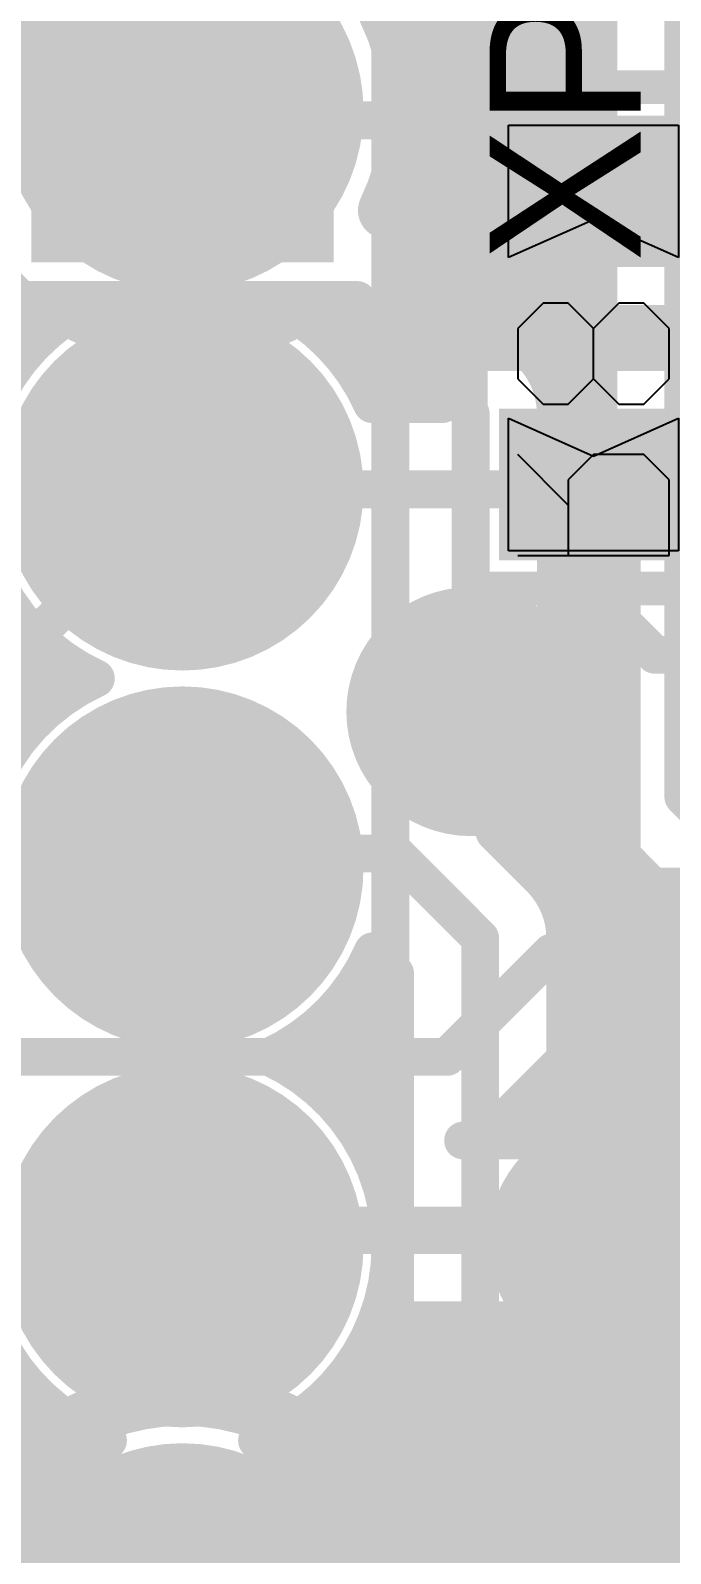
# Model space of a CAD drawing. Header units: millimetres. Extents: x 0.11 to 5.67, y 0.55 to 4.24.
# Drawn here: x 2.613 to 2.7464, y 2.4734 to 2.7903 of the extents above; entities that cross this region are included whole.
import ezdxf

# ---------------------------------------------------------------- set-up
doc = ezdxf.new("R2010")
doc.units = ezdxf.units.MM
doc.header["$MEASUREMENT"] = 0
for name, color, linetype in [('BottomLayer', 5, 'Continuous'), ('BottomOverlay', 54, 'Continuous'), ('BottomPaste', 16, 'Continuous'), ('BottomSolder', 6, 'Continuous'), ('InternalPlane1', 76, 'Continuous'), ('InternalPlane2', 16, 'Continuous'), ('Mechanical3', 76, 'Continuous'), ('MultiLayer', 9, 'Continuous'), ('PadHoleLayer', 156, 'Continuous'), ('TopLayer', 1, 'Continuous'), ('TopOverlay', 2, 'Continuous'), ('TopSolder', 216, 'Continuous'), ('ViaHoleLayer', 16, 'Continuous')]:
    doc.layers.add(name, color=color, linetype=linetype)

# ---------------------------------------------------------------- blocks, each defined once
blk = doc.blocks.new('PLS2_08_47')
at = {"layer": 'BottomLayer', "const_width": 0.02953}
for points in [[(0.06398, 0, 1), (0.0935, 0, 1)], [(0.14272, 0, 1), (0.17224, 0, 1)], [(0.22146, 0, 1), (0.25098, 0, 1)], [(0.3002, 0, 1), (0.32972, 0, 1)]]:
    blk.add_lwpolyline(points, format="xyb", close=True, dxfattribs=at)
at = {"layer": 'BottomLayer'}
blk.add_solid([(-0.02953, -0.02953), (0.02953, -0.02953), (-0.02953, 0.02953), (0.02953, 0.02953)], dxfattribs=at)
at = {"layer": 'BottomSolder', "const_width": 0.0315}
for points in [[(0.06299, 0, 1), (0.09449, 0, 1)], [(0.14173, 0, 1), (0.17323, 0, 1)], [(0.22047, 0, 1), (0.25197, 0, 1)], [(0.29921, 0, 1), (0.33071, 0, 1)]]:
    blk.add_lwpolyline(points, format="xyb", close=True, dxfattribs=at)
at = {"layer": 'BottomSolder'}
blk.add_solid([(-0.0315, -0.0315), (0.0315, -0.0315), (-0.0315, 0.0315), (0.0315, 0.0315)], dxfattribs=at)
at = {"layer": 'InternalPlane1', "const_width": 0.01181}
for points in [[(0.29425, 0.04246, -0.230868), (0.33567, 0.04246)], [(0.2725, -0.02071, -0.230868), (0.2725, 0.02071)]]:
    blk.add_lwpolyline(points, format="xyb", dxfattribs=at)
at = {"layer": 'InternalPlane1'}
for points, const_width in [([(0.2913, 0.04246, 1), (0.2972, 0.04246, 1)], 0.00591), ([(-0.01886, 0, 1), (0.01886, 0, 1)], 0.03772), ([(0.05988, 0, 1), (0.0976, 0, 1)], 0.03772), ([(0.13862, 0, 1), (0.17634, 0, 1)], 0.03772), ([(0.21736, 0, 1), (0.25508, 0, 1)], 0.03772), ([(0.26955, 0.02071, 1), (0.27545, 0.02071, 1)], 0.00591), ([(0.26955, -0.02071, 1), (0.27545, -0.02071, 1)], 0.00591)]:
    blk.add_lwpolyline(points, format="xyb", close=True, dxfattribs=dict(at, const_width=const_width))
at = {"layer": 'InternalPlane2', "const_width": 0.01181}
for points in [[(-0.02071, 0.04246, -0.230868), (0.02071, 0.04246)], [(0.04246, 0.02071, -0.230868), (0.04246, -0.02071)]]:
    blk.add_lwpolyline(points, format="xyb", dxfattribs=at)
at = {"layer": 'InternalPlane2'}
for points, const_width in [([(-0.02366, 0.04246, 1), (-0.01776, 0.04246, 1)], 0.00591), ([(0.01776, 0.04246, 1), (0.02366, 0.04246, 1)], 0.00591), ([(0.05988, 0, 1), (0.0976, 0, 1)], 0.03772), ([(0.13862, 0, 1), (0.17634, 0, 1)], 0.03772), ([(0.21736, 0, 1), (0.25508, 0, 1)], 0.03772), ([(0.2961, 0, 1), (0.33382, 0, 1)], 0.03772), ([(0.03951, 0.02071, 1), (0.04542, 0.02071, 1)], 0.00591), ([(0.03951, -0.02071, 1), (0.04542, -0.02071, 1)], 0.00591)]:
    blk.add_lwpolyline(points, format="xyb", close=True, dxfattribs=dict(at, const_width=const_width))
at = {"layer": 'MultiLayer', "const_width": 0.02953}
for points in [[(0.06398, 0, 1), (0.0935, 0, 1)], [(0.14272, 0, 1), (0.17224, 0, 1)], [(0.22146, 0, 1), (0.25098, 0, 1)], [(0.3002, 0, 1), (0.32972, 0, 1)]]:
    blk.add_lwpolyline(points, format="xyb", close=True, dxfattribs=at)
at = {"layer": 'MultiLayer'}
blk.add_solid([(-0.02953, -0.02953), (0.02953, -0.02953), (-0.02953, 0.02953), (0.02953, 0.02953)], dxfattribs=at)
at = {"layer": 'PadHoleLayer', "const_width": 0.01772}
for points in [[(-0.00886, 0, 1), (0.00886, 0, 1)], [(0.06988, 0, 1), (0.0876, 0, 1)], [(0.14862, 0, 1), (0.16634, 0, 1)], [(0.22736, 0, 1), (0.24508, 0, 1)], [(0.3061, 0, 1), (0.32382, 0, 1)]]:
    blk.add_lwpolyline(points, format="xyb", close=True, dxfattribs=at)
at = {"layer": 'TopLayer', "const_width": 0.02953}
for points in [[(0.06398, 0, 1), (0.0935, 0, 1)], [(0.14272, 0, 1), (0.17224, 0, 1)], [(0.22146, 0, 1), (0.25098, 0, 1)], [(0.3002, 0, 1), (0.32972, 0, 1)]]:
    blk.add_lwpolyline(points, format="xyb", close=True, dxfattribs=at)
at = {"layer": 'TopLayer'}
blk.add_solid([(-0.02953, -0.02953), (0.02953, -0.02953), (-0.02953, 0.02953), (0.02953, 0.02953)], dxfattribs=at)
at = {"layer": 'TopOverlay', "const_width": 0.00787}
blk.add_lwpolyline([(0.59449, 0.04331), (-0.04331, 0.04331)], dxfattribs=at)
at = {"layer": 'TopSolder', "const_width": 0.0315}
for points in [[(0.06299, 0, 1), (0.09449, 0, 1)], [(0.14173, 0, 1), (0.17323, 0, 1)], [(0.22047, 0, 1), (0.25197, 0, 1)], [(0.29921, 0, 1), (0.33071, 0, 1)]]:
    blk.add_lwpolyline(points, format="xyb", close=True, dxfattribs=at)
at = {"layer": 'TopSolder'}
blk.add_solid([(-0.0315, -0.0315), (0.0315, -0.0315), (-0.0315, 0.0315), (0.0315, 0.0315)], dxfattribs=at)
blk = doc.blocks.new('RC0603_B_168')
at = {"layer": 'BottomLayer'}
for points in [[(-0.04429, -0.01772), (-0.01673, -0.01772), (-0.04429, 0.01772), (-0.01673, 0.01772)], [(0.04427, 0.01772), (0.01671, 0.01772), (0.04427, -0.01772), (0.01671, -0.01772)]]:
    blk.add_solid(points, dxfattribs=at)
at = {"layer": 'BottomOverlay', "const_width": 0.00701}
for points in [[(-0.05217, 0.02559), (0.05217, 0.02559)], [(-0.05217, 0.02559), (-0.05217, -0.02559)], [(0.05217, 0.02559), (0.05217, -0.02559)], [(-0.05217, -0.02559), (0.05217, -0.02559)]]:
    blk.add_lwpolyline(points, dxfattribs=at)
at = {"layer": 'BottomOverlay', "const_width": 0.0035}
for points in [[(-0.05392, 0.02559, 1), (-0.05041, 0.02559, 1)], [(-0.05392, 0.02559, 1), (-0.05041, 0.02559, 1)], [(0.05041, 0.02559, 1), (0.05392, 0.02559, 1)], [(0.05041, 0.02559, 1), (0.05392, 0.02559, 1)], [(-0.05392, -0.02559, 1), (-0.05041, -0.02559, 1)], [(-0.05392, -0.02559, 1), (-0.05041, -0.02559, 1)], [(0.05041, -0.02559, 1), (0.05392, -0.02559, 1)], [(0.05041, -0.02559, 1), (0.05392, -0.02559, 1)]]:
    blk.add_lwpolyline(points, format="xyb", close=True, dxfattribs=at)
at = {"layer": 'BottomPaste'}
for p, q in [((-0.04429, -0.01772), (-0.04429, 0.01772)), ((-0.04429, 0.01772), (-0.01673, 0.01772)), ((-0.01673, 0.01772), (-0.02461, 0)), ((0.02458, 0), (0.01671, 0.01772)), ((0.01671, 0.01772), (0.04427, 0.01772)), ((0.04427, 0.01772), (0.04427, -0.01772)), ((-0.02461, 0), (-0.01673, -0.01772)), ((0.01671, -0.01772), (0.02458, 0)), ((-0.01673, -0.01772), (-0.04429, -0.01772)), ((0.04427, -0.01772), (0.01671, -0.01772))]:
    blk.add_line(p, q, dxfattribs=at)
at = {"layer": 'BottomSolder'}
for points in [[(-0.04626, -0.01969), (-0.01476, -0.01969), (-0.04626, 0.01969), (-0.01476, 0.01969)], [(0.04624, 0.01969), (0.01474, 0.01969), (0.04624, -0.01969), (0.01474, -0.01969)]]:
    blk.add_solid(points, dxfattribs=at)
at = {"layer": 'Mechanical3'}
for p, q in [((-0.04528, 0.01575), (-0.04528, -0.01574)), ((-0.03478, 0.00525), (-0.02429, 0.01575)), ((-0.00854, 0.01575), (-0.01379, 0.0105)), ((0.00195, 0.01575), (-0.00854, 0.01575)), ((0.0072, 0.0105), (0.00195, 0.01575)), ((-0.01379, 0.0105), (-0.01379, 0.00525)), ((0.0072, 0.00525), (0.0072, 0.0105)), ((-0.02953, 0.00525), (-0.04528, 0.00525)), ((-0.02429, 0.00001), (-0.02953, 0.00525)), ((-0.01379, 0.00525), (-0.00854, 0.00001)), ((0.00195, 0.00001), (0.0072, 0.00525)), ((-0.02429, -0.01049), (-0.02429, 0.00001)), ((-0.00854, 0.00001), (-0.01379, -0.00524)), ((-0.00854, 0.00001), (0.00195, 0.00001)), ((0.0072, -0.00524), (0.00195, 0.00001)), ((-0.01379, -0.00524), (-0.01379, -0.01049)), ((0.0072, -0.01049), (0.0072, -0.00524)), ((-0.02953, -0.01574), (-0.02429, -0.01049)), ((-0.01379, -0.01049), (-0.00854, -0.01574)), ((0.00195, -0.01574), (0.0072, -0.01049)), ((-0.04528, -0.01574), (-0.02953, -0.01574)), ((-0.00854, -0.01574), (0.00195, -0.01574))]:
    blk.add_line(p, q, dxfattribs=at)
blk = doc.blocks.new('CC8X11_5_L_229')
at = {"layer": 'TopOverlay', "const_width": 0.00787}
for points in [[(0.22441, 0.5315), (0.22441, 0.07874)], [(0.22441, 0.07874), (-0.09055, 0.07874)]]:
    blk.add_lwpolyline(points, dxfattribs=at)
at = {"layer": 'TopOverlay', "const_width": 0.00394}
blk.add_lwpolyline([(0.22244, 0.07874, 1), (0.22638, 0.07874, 1)], format="xyb", close=True, dxfattribs=at)
blk.add_lwpolyline([(0.22244, 0.07874, 1), (0.22638, 0.07874, 1)], format="xyb", close=True, dxfattribs=at)

msp = doc.modelspace()

# ---------------------------------------------------------------- linework, layer by layer
at = {"layer": 'BottomLayer'}
for points, const_width in [([(2.64468, 2.77362), (2.64665, 2.77165)], 0.00787), ([(2.64665, 2.77165), (2.68701, 2.77165)], 0.00787), ([(2.68701, 2.77165), (2.6998, 2.75886)], 0.00787), ([(2.6998, 2.75886), (2.72832, 2.75886)], 0.00787), ([(2.72832, 2.75886), (2.73031, 2.75687)], 0.00787), ([(2.68799, 2.73031), (2.68799, 2.74565)], 0.00787), ([(2.69882, 2.72931), (2.69882, 2.74117)], 0.00787), ([(2.68799, 2.73917), (2.69882, 2.73917)], 0.00787), ([(2.68799, 2.73129), (2.69882, 2.73129)], 0.00787), ([(2.60138, 2.73031), (2.61979, 2.73031)], 0.00787), ([(2.66958, 2.73031), (2.68799, 2.73031)], 0.00787), ([(2.69882, 2.72931), (2.76181, 2.72931)], 0.00787), ([(2.53316, 2.72342), (2.61211, 2.72342)], 0.00787), ([(2.67726, 2.72342), (2.69882, 2.72342)], 0.00787), ([(2.69882, 2.72343), (2.76181, 2.72343)], 0.00787), ([(2.69882, 2.7126), (2.69882, 2.72343)], 0.00787), ([(2.68275, 2.71554), (2.69882, 2.71554)], 0.00787), ([(2.6842, 2.7126), (2.69882, 2.7126)], 0.00787), ([(2.64468, 2.69488), (2.72933, 2.69488)], 0.00787), ([(2.72933, 2.69488), (2.73031, 2.69587)], 0.00787), ([(2.72933, 2.67421), (2.72933, 2.69488)], 0.00787), ([(2.72933, 2.67421), (2.74311, 2.66043)], 0.00787), ([(2.52343, 2.6683), (2.6105, 2.6683)], 0.00787), ([(2.52926, 2.66043), (2.61845, 2.66043)], 0.00787), ([(2.74311, 2.66043), (2.80512, 2.66043)], 0.00787), ([(2.53289, 2.65255), (2.62124, 2.65255)], 0.00787), ([(2.70472, 2.63091), (2.70472, 2.64862)], 0.00787), ([(2.53488, 2.64468), (2.61211, 2.64468)], 0.00787), ([(2.70472, 2.63091), (2.72343, 2.6122)], 0.00787), ([(2.72343, 2.6122), (3.25571, 2.6122)], 0.00787), ([(2.6998, 2.57677), (2.72146, 2.59843)], 0.00787), ([(2.72146, 2.59843), (3.25, 2.59843)], 0.00787), ([(2.71233, 2.56424), (2.7288, 2.58071)], 0.00787), ([(2.7288, 2.58071), (3.11099, 2.58071)], 0.00787), ([(2.53986, 2.57677), (2.6998, 2.57677)], 0.00787), ([(2.7219, 2.57381), (2.84925, 2.57381)], 0.00787), ([(2.71402, 2.56594), (2.83693, 2.56594)], 0.00787), ([(2.70313, 2.55937), (2.71961, 2.55937)], 0.00787), ([(2.64468, 2.5374), (2.64795, 2.54067)], 0.00984), ([(2.64795, 2.54067), (2.73197, 2.54067)], 0.00984), ([(2.73197, 2.54067), (2.73425, 2.53839)], 0.00984), ([(2.68515, 2.52197), (2.71462, 2.52197)], 0.00787), ([(2.68374, 2.51869), (2.71791, 2.51869)], 0.00787), ([(2.54347, 2.51082), (2.6105, 2.51082)], 0.00787), ([(2.67887, 2.51082), (2.80807, 2.51082)], 0.00787), ([(2.55579, 2.50295), (2.61845, 2.50295)], 0.00787), ([(2.67092, 2.50295), (2.80807, 2.50295)], 0.00787), ([(2.56043, 2.49507), (2.62511, 2.49507)], 0.00787), ([(2.66426, 2.49507), (2.80807, 2.49507)], 0.00787), ([(2.56199, 2.4872), (2.61478, 2.4872)], 0.00787), ([(2.67459, 2.4872), (2.80807, 2.4872)], 0.00787), ([(2.68049, 2.47932), (2.80807, 2.47932)], 0.00787), ([(2.684, 2.47145), (2.80807, 2.47145)], 0.00787)]:
    msp.add_lwpolyline(points, dxfattribs=dict(at, const_width=const_width))
for points, const_width in [([(2.64272, 2.77362, 1), (2.64665, 2.77362, 1)], 0.00394), ([(2.64468, 2.77165, 1), (2.64862, 2.77165, 1)], 0.00394), ([(2.64468, 2.77165, 1), (2.64862, 2.77165, 1)], 0.00394), ([(2.68504, 2.77165, 1), (2.68898, 2.77165, 1)], 0.00394), ([(2.68504, 2.77165, 1), (2.68898, 2.77165, 1)], 0.00394), ([(2.69783, 2.75886, 1), (2.70177, 2.75886, 1)], 0.00394), ([(2.69783, 2.75886, 1), (2.70177, 2.75886, 1)], 0.00394), ([(2.72635, 2.75886, 1), (2.73029, 2.75886, 1)], 0.00394), ([(2.72635, 2.75886, 1), (2.73029, 2.75886, 1)], 0.00394), ([(2.72835, 2.75687, 1), (2.73228, 2.75687, 1)], 0.00394), ([(2.68602, 2.74565, 1), (2.68996, 2.74565, 1)], 0.00394), ([(2.68602, 2.74565, 1), (2.68996, 2.74565, 1)], 0.00394), ([(2.68602, 2.74565, 1), (2.68996, 2.74565, 1)], 0.00394), ([(2.69685, 2.74117, 1), (2.70079, 2.74117, 1)], 0.00394), ([(2.69685, 2.74117, 1), (2.70079, 2.74117, 1)], 0.00394), ([(2.69685, 2.74117, 1), (2.70079, 2.74117, 1)], 0.00394), ([(2.68602, 2.73917, 1), (2.68996, 2.73917, 1)], 0.00394), ([(2.69685, 2.73917, 1), (2.70079, 2.73917, 1)], 0.00394), ([(2.68602, 2.73129, 1), (2.68996, 2.73129, 1)], 0.00394), ([(2.69685, 2.73129, 1), (2.70079, 2.73129, 1)], 0.00394), ([(2.61782, 2.73031, 1), (2.62175, 2.73031, 1)], 0.00394), ([(2.61782, 2.73031, 1), (2.62175, 2.73031, 1)], 0.00394), ([(2.66762, 2.73031, 1), (2.67155, 2.73031, 1)], 0.00394), ([(2.66762, 2.73031, 1), (2.67155, 2.73031, 1)], 0.00394), ([(2.68602, 2.73031, 1), (2.68996, 2.73031, 1)], 0.00394), ([(2.68602, 2.73031, 1), (2.68996, 2.73031, 1)], 0.00394), ([(2.69685, 2.72931, 1), (2.70079, 2.72931, 1)], 0.00394), ([(2.69685, 2.72931, 1), (2.70079, 2.72931, 1)], 0.00394), ([(2.61014, 2.72342, 1), (2.61408, 2.72342, 1)], 0.00394), ([(2.67529, 2.72342, 1), (2.67923, 2.72342, 1)], 0.00394), ([(2.69685, 2.72343, 1), (2.70079, 2.72343, 1)], 0.00394), ([(2.69685, 2.72342, 1), (2.70079, 2.72342, 1)], 0.00394), ([(2.69685, 2.72343, 1), (2.70079, 2.72343, 1)], 0.00394), ([(2.68078, 2.71554, 1), (2.68471, 2.71554, 1)], 0.00394), ([(2.69685, 2.71554, 1), (2.70079, 2.71554, 1)], 0.00394), ([(2.68223, 2.7126, 1), (2.68617, 2.7126, 1)], 0.00394), ([(2.68223, 2.7126, 1), (2.68617, 2.7126, 1)], 0.00394), ([(2.69685, 2.7126, 1), (2.70079, 2.7126, 1)], 0.00394), ([(2.69685, 2.7126, 1), (2.70079, 2.7126, 1)], 0.00394), ([(2.64272, 2.69488, 1), (2.64665, 2.69488, 1)], 0.00394), ([(2.72736, 2.69488, 1), (2.7313, 2.69488, 1)], 0.00394), ([(2.72736, 2.69488, 1), (2.7313, 2.69488, 1)], 0.00394), ([(2.72736, 2.69488, 1), (2.7313, 2.69488, 1)], 0.00394), ([(2.72835, 2.69587, 1), (2.73228, 2.69587, 1)], 0.00394), ([(2.72736, 2.67421, 1), (2.7313, 2.67421, 1)], 0.00394), ([(2.72736, 2.67421, 1), (2.7313, 2.67421, 1)], 0.00394), ([(2.60853, 2.6683, 1), (2.61246, 2.6683, 1)], 0.00394), ([(2.61648, 2.66043, 1), (2.62042, 2.66043, 1)], 0.00394), ([(2.74114, 2.66043, 1), (2.74508, 2.66043, 1)], 0.00394), ([(2.74114, 2.66043, 1), (2.74508, 2.66043, 1)], 0.00394), ([(2.62467, 2.65551, 1), (2.62861, 2.65551, 1)], 0.00394), ([(2.62467, 2.65551, 1), (2.62861, 2.65551, 1)], 0.00394), ([(2.69882, 2.64862, 1), (2.71063, 2.64862, 1)], 0.01181), ([(2.61927, 2.65255, 1), (2.62321, 2.65255, 1)], 0.00394), ([(2.70276, 2.64862, 1), (2.70669, 2.64862, 1)], 0.00394), ([(2.61014, 2.64468, 1), (2.61408, 2.64468, 1)], 0.00394), ([(2.70276, 2.63091, 1), (2.70669, 2.63091, 1)], 0.00394), ([(2.70276, 2.63091, 1), (2.70669, 2.63091, 1)], 0.00394), ([(2.72146, 2.6122, 1), (2.72539, 2.6122, 1)], 0.00394), ([(2.72146, 2.6122, 1), (2.72539, 2.6122, 1)], 0.00394), ([(2.71949, 2.59843, 1), (2.72343, 2.59843, 1)], 0.00394), ([(2.71949, 2.59843, 1), (2.72343, 2.59843, 1)], 0.00394), ([(2.72683, 2.58071, 1), (2.73076, 2.58071, 1)], 0.00394), ([(2.72683, 2.58071, 1), (2.73076, 2.58071, 1)], 0.00394), ([(2.69783, 2.57677, 1), (2.70177, 2.57677, 1)], 0.00394), ([(2.69783, 2.57677, 1), (2.70177, 2.57677, 1)], 0.00394), ([(2.71993, 2.57381, 1), (2.72387, 2.57381, 1)], 0.00394), ([(2.71036, 2.56424, 1), (2.7143, 2.56424, 1)], 0.00394), ([(2.71036, 2.56424, 1), (2.7143, 2.56424, 1)], 0.00394), ([(2.71036, 2.56424, 1), (2.7143, 2.56424, 1)], 0.00394), ([(2.71206, 2.56594, 1), (2.71599, 2.56594, 1)], 0.00394), ([(2.70117, 2.55937, 1), (2.7051, 2.55937, 1)], 0.00394), ([(2.70117, 2.55937, 1), (2.7051, 2.55937, 1)], 0.00394), ([(2.70117, 2.55937, 1), (2.7051, 2.55937, 1)], 0.00394), ([(2.71764, 2.55937, 1), (2.72158, 2.55937, 1)], 0.00394), ([(2.71764, 2.55937, 1), (2.72158, 2.55937, 1)], 0.00394), ([(2.72835, 2.53839, 1), (2.74016, 2.53839, 1)], 0.01181), ([(2.64549, 2.54067, 1), (2.65041, 2.54067, 1)], 0.00492), ([(2.64549, 2.54067, 1), (2.65041, 2.54067, 1)], 0.00492), ([(2.72951, 2.54067, 1), (2.73443, 2.54067, 1)], 0.00492), ([(2.72951, 2.54067, 1), (2.73443, 2.54067, 1)], 0.00492), ([(2.64222, 2.5374, 1), (2.64715, 2.5374, 1)], 0.00492), ([(2.73179, 2.53839, 1), (2.73671, 2.53839, 1)], 0.00492), ([(2.68318, 2.52197, 1), (2.68712, 2.52197, 1)], 0.00394), ([(2.68318, 2.52197, 1), (2.68712, 2.52197, 1)], 0.00394), ([(2.71265, 2.52197, 1), (2.71659, 2.52197, 1)], 0.00394), ([(2.71265, 2.52197, 1), (2.71659, 2.52197, 1)], 0.00394), ([(2.68177, 2.51869, 1), (2.68571, 2.51869, 1)], 0.00394), ([(2.71594, 2.51869, 1), (2.71988, 2.51869, 1)], 0.00394), ([(2.60853, 2.51082, 1), (2.61246, 2.51082, 1)], 0.00394), ([(2.67691, 2.51082, 1), (2.68084, 2.51082, 1)], 0.00394), ([(2.61648, 2.50295, 1), (2.62042, 2.50295, 1)], 0.00394), ([(2.66895, 2.50295, 1), (2.67289, 2.50295, 1)], 0.00394), ([(2.62719, 2.49697, 1), (2.63113, 2.49697, 1)], 0.00394), ([(2.62719, 2.49697, 1), (2.63113, 2.49697, 1)], 0.00394), ([(2.65824, 2.49697, 1), (2.66218, 2.49697, 1)], 0.00394), ([(2.65824, 2.49697, 1), (2.66218, 2.49697, 1)], 0.00394), ([(2.62314, 2.49507, 1), (2.62708, 2.49507, 1)], 0.00394), ([(2.66229, 2.49507, 1), (2.66623, 2.49507, 1)], 0.00394), ([(2.61281, 2.4872, 1), (2.61674, 2.4872, 1)], 0.00394), ([(2.67263, 2.4872, 1), (2.67656, 2.4872, 1)], 0.00394), ([(2.67852, 2.47932, 1), (2.68246, 2.47932, 1)], 0.00394), ([(2.68203, 2.47145, 1), (2.68596, 2.47145, 1)], 0.00394)]:
    msp.add_lwpolyline(points, format="xyb", close=True, dxfattribs=dict(at, const_width=const_width))
at = {"layer": 'BottomLayer', "const_width": 0.00787}
for points in [[(2.69882, 2.74117, -0.170151), (2.68799, 2.74565)], [(2.69882, 2.74117, -0.170151), (2.68799, 2.74565)], [(2.62664, 2.65551, -0.578999), (2.61979, 2.73031)], [(2.66958, 2.73031, -0.135008), (2.6842, 2.7126)], [(2.60718, 2.59449, -0.441991), (2.62664, 2.65551)], [(2.71233, 2.56424, -0.150167), (2.70313, 2.55937)], [(2.71233, 2.56424, -0.150167), (2.70313, 2.55937)], [(2.71961, 2.55937, -0.606279), (2.75984, 2.53839)], [(2.62916, 2.49697, -0.460957), (2.60718, 2.55906)], [(2.75984, 2.53839, -0.700841), (2.71462, 2.52197)], [(2.68515, 2.52197, -0.213083), (2.66021, 2.49697)], [(2.62916, 2.42035, -0.673736), (2.62916, 2.49697)], [(2.66021, 2.49697, -0.30544), (2.68602, 2.45866)]]:
    msp.add_lwpolyline(points, format="xyb", dxfattribs=at)
at = {"layer": 'InternalPlane1', "const_width": 0.02591}
for points in [[(2.58154, 2.80709, 1), (2.60744, 2.80709, 1)], [(2.69177, 2.64862, 1), (2.71768, 2.64862, 1)], [(2.7213, 2.53839, 1), (2.7472, 2.53839, 1)]]:
    msp.add_lwpolyline(points, format="xyb", close=True, dxfattribs=at)
at = {"layer": 'InternalPlane2', "const_width": 0.02591}
for points in [[(2.58154, 2.80709, 1), (2.60744, 2.80709, 1)], [(2.69177, 2.64862, 1), (2.71768, 2.64862, 1)], [(2.7213, 2.53839, 1), (2.7472, 2.53839, 1)]]:
    msp.add_lwpolyline(points, format="xyb", close=True, dxfattribs=at)
at = {"layer": 'MultiLayer', "const_width": 0.01181}
for points in [[(2.69882, 2.64862, 1), (2.71063, 2.64862, 1)], [(2.72835, 2.53839, 1), (2.74016, 2.53839, 1)]]:
    msp.add_lwpolyline(points, format="xyb", close=True, dxfattribs=at)
at = {"layer": 'TopLayer'}
for points, const_width in [([(2.74902, 2.63091), (2.74902, 2.86614)], 0.00787), ([(2.7313, 2.63091), (2.7313, 2.8588)], 0.00787), ([(2.68799, 2.75057), (2.68799, 2.81693)], 0.00787), ([(2.68799, 2.79428), (2.7313, 2.79428)], 0.00787), ([(2.68799, 2.78641), (2.7313, 2.78641)], 0.00787), ([(2.68799, 2.77854), (2.7313, 2.77854)], 0.00787), ([(2.68799, 2.77066), (2.7313, 2.77066)], 0.00787), ([(2.68799, 2.76279), (2.7313, 2.76279)], 0.00787), ([(2.68799, 2.75491), (2.7313, 2.75491)], 0.00787), ([(2.59449, 2.75084), (2.61108, 2.73425)], 0.00787), ([(2.69336, 2.74704), (2.7313, 2.74704)], 0.00787), ([(2.69363, 2.74678), (2.71725, 2.72316)], 0.00787), ([(2.70124, 2.73917), (2.7313, 2.73917)], 0.00787), ([(2.61108, 2.73425), (2.6811, 2.73425)], 0.00787), ([(2.6811, 2.73425), (2.70472, 2.71063)], 0.00787), ([(2.70912, 2.73129), (2.7313, 2.73129)], 0.00787), ([(2.71699, 2.72342), (2.7313, 2.72342)], 0.00787), ([(2.72175, 2.71554), (2.7313, 2.71554)], 0.00787), ([(2.70472, 2.64862), (2.70472, 2.71063)], 0.00787), ([(2.72244, 2.66709), (2.72244, 2.71063)], 0.00787), ([(2.72244, 2.70767), (2.7313, 2.70767)], 0.00787), ([(2.72244, 2.6998), (2.7313, 2.6998)], 0.00787), ([(2.58957, 2.63976), (2.64468, 2.69488)], 0.00787), ([(2.72244, 2.69192), (2.7313, 2.69192)], 0.00787), ([(2.72244, 2.68405), (2.7313, 2.68405)], 0.00787), ([(2.72244, 2.67617), (2.7313, 2.67617)], 0.00787), ([(2.72244, 2.6683), (2.7313, 2.6683)], 0.00787), ([(2.72743, 2.66043), (2.7313, 2.66043)], 0.00787), ([(2.72742, 2.6368), (2.7313, 2.6368)], 0.00787), ([(2.74902, 2.63091), (2.82677, 2.55315)], 0.00787), ([(2.72107, 2.62893), (2.73141, 2.62893)], 0.00787), ([(2.70969, 2.62352), (2.71922, 2.61399)], 0.00787), ([(2.71215, 2.62106), (2.73429, 2.62106)], 0.00787), ([(2.64468, 2.61614), (2.64764, 2.61909)], 0.00787), ([(2.64764, 2.61909), (2.68906, 2.61909)], 0.00787), ([(2.68906, 2.61909), (2.70669, 2.60146)], 0.00787), ([(2.73649, 2.61838), (2.80797, 2.54689)], 0.00787), ([(2.71998, 2.61318), (2.74168, 2.61318)], 0.00787), ([(2.72399, 2.60531), (2.74956, 2.60531)], 0.00787), ([(2.70669, 2.31201), (2.70669, 2.60146)], 0.00787), ([(2.72441, 2.56201), (2.72441, 2.60146)], 0.00787), ([(2.68435, 2.59875), (2.68898, 2.59412)], 0.00787), ([(2.72441, 2.59743), (2.75743, 2.59743)], 0.00787), ([(2.68898, 2.31201), (2.68898, 2.59412)], 0.00787), ([(2.67887, 2.58956), (2.68898, 2.58956)], 0.00787), ([(2.72441, 2.58956), (2.76531, 2.58956)], 0.00787), ([(2.67092, 2.58169), (2.68898, 2.58169)], 0.00787), ([(2.72441, 2.58169), (2.77318, 2.58169)], 0.00787), ([(2.66813, 2.57381), (2.68898, 2.57381)], 0.00787), ([(2.72441, 2.57381), (2.78105, 2.57381)], 0.00787), ([(2.67726, 2.56594), (2.68898, 2.56594)], 0.00787), ([(2.72441, 2.56594), (2.78893, 2.56594)], 0.00787), ([(2.68275, 2.55806), (2.68898, 2.55806)], 0.00787), ([(2.72146, 2.52559), (2.73425, 2.53839)], 0.00984), ([(2.72146, 2.31812), (2.72146, 2.52559)], 0.00984), ([(2.68374, 2.51869), (2.68898, 2.51869)], 0.00787), ([(2.74016, 2.32587), (2.74016, 2.51349)], 0.00787), ([(2.67887, 2.51082), (2.68898, 2.51082)], 0.00787), ([(2.74016, 2.51082), (2.80931, 2.51082)], 0.00787), ([(2.67092, 2.50295), (2.68898, 2.50295)], 0.00787), ([(2.74016, 2.50295), (3.04799, 2.50295)], 0.00787), ([(2.66426, 2.49507), (2.68898, 2.49507)], 0.00787), ([(2.74016, 2.49507), (3.04425, 2.49507)], 0.00787), ([(2.67459, 2.4872), (2.68898, 2.4872)], 0.00787), ([(2.74016, 2.4872), (3.04333, 2.4872)], 0.00787), ([(2.68049, 2.47932), (2.68898, 2.47932)], 0.00787), ([(2.74016, 2.47932), (3.04489, 2.47932)], 0.00787), ([(2.684, 2.47145), (2.68898, 2.47145)], 0.00787), ([(2.74016, 2.47145), (3.04954, 2.47145)], 0.00787)]:
    msp.add_lwpolyline(points, dxfattribs=dict(at, const_width=const_width))
for points, const_width in [([(2.68602, 2.78641, 1), (2.68996, 2.78641, 1)], 0.00394), ([(2.72933, 2.78641, 1), (2.73327, 2.78641, 1)], 0.00394), ([(2.68602, 2.77854, 1), (2.68996, 2.77854, 1)], 0.00394), ([(2.72933, 2.77854, 1), (2.73327, 2.77854, 1)], 0.00394), ([(2.68602, 2.77066, 1), (2.68996, 2.77066, 1)], 0.00394), ([(2.72933, 2.77066, 1), (2.73327, 2.77066, 1)], 0.00394), ([(2.68602, 2.76279, 1), (2.68996, 2.76279, 1)], 0.00394), ([(2.72933, 2.76279, 1), (2.73327, 2.76279, 1)], 0.00394), ([(2.68602, 2.75491, 1), (2.68996, 2.75491, 1)], 0.00394), ([(2.72933, 2.75491, 1), (2.73327, 2.75491, 1)], 0.00394), ([(2.68602, 2.75057, 1), (2.68996, 2.75057, 1)], 0.00394), ([(2.68602, 2.75057, 1), (2.68996, 2.75057, 1)], 0.00394), ([(2.68602, 2.75057, 1), (2.68996, 2.75057, 1)], 0.00394), ([(2.6914, 2.74704, 1), (2.69533, 2.74704, 1)], 0.00394), ([(2.72933, 2.74704, 1), (2.73327, 2.74704, 1)], 0.00394), ([(2.69166, 2.74678, 1), (2.6956, 2.74678, 1)], 0.00394), ([(2.69166, 2.74678, 1), (2.6956, 2.74678, 1)], 0.00394), ([(2.69166, 2.74678, 1), (2.6956, 2.74678, 1)], 0.00394), ([(2.69927, 2.73917, 1), (2.70321, 2.73917, 1)], 0.00394), ([(2.72933, 2.73917, 1), (2.73327, 2.73917, 1)], 0.00394), ([(2.60911, 2.73425, 1), (2.61305, 2.73425, 1)], 0.00394), ([(2.60911, 2.73425, 1), (2.61305, 2.73425, 1)], 0.00394), ([(2.67913, 2.73425, 1), (2.68307, 2.73425, 1)], 0.00394), ([(2.67913, 2.73425, 1), (2.68307, 2.73425, 1)], 0.00394), ([(2.70715, 2.73129, 1), (2.71109, 2.73129, 1)], 0.00394), ([(2.72933, 2.73129, 1), (2.73327, 2.73129, 1)], 0.00394), ([(2.71502, 2.72342, 1), (2.71896, 2.72342, 1)], 0.00394), ([(2.71528, 2.72316, 1), (2.71922, 2.72316, 1)], 0.00394), ([(2.71528, 2.72316, 1), (2.71922, 2.72316, 1)], 0.00394), ([(2.71528, 2.72316, 1), (2.71922, 2.72316, 1)], 0.00394), ([(2.72933, 2.72342, 1), (2.73327, 2.72342, 1)], 0.00394), ([(2.71978, 2.71554, 1), (2.72371, 2.71554, 1)], 0.00394), ([(2.72933, 2.71554, 1), (2.73327, 2.71554, 1)], 0.00394), ([(2.70276, 2.71063, 1), (2.70669, 2.71063, 1)], 0.00394), ([(2.70276, 2.71063, 1), (2.70669, 2.71063, 1)], 0.00394), ([(2.72047, 2.71063, 1), (2.72441, 2.71063, 1)], 0.00394), ([(2.72047, 2.71063, 1), (2.72441, 2.71063, 1)], 0.00394), ([(2.72047, 2.71063, 1), (2.72441, 2.71063, 1)], 0.00394), ([(2.72047, 2.70767, 1), (2.72441, 2.70767, 1)], 0.00394), ([(2.72933, 2.70767, 1), (2.73327, 2.70767, 1)], 0.00394), ([(2.72047, 2.6998, 1), (2.72441, 2.6998, 1)], 0.00394), ([(2.72933, 2.6998, 1), (2.73327, 2.6998, 1)], 0.00394), ([(2.64272, 2.69488, 1), (2.64665, 2.69488, 1)], 0.00394), ([(2.72047, 2.69192, 1), (2.72441, 2.69192, 1)], 0.00394), ([(2.72933, 2.69192, 1), (2.73327, 2.69192, 1)], 0.00394), ([(2.72047, 2.68405, 1), (2.72441, 2.68405, 1)], 0.00394), ([(2.72933, 2.68405, 1), (2.73327, 2.68405, 1)], 0.00394), ([(2.72047, 2.67617, 1), (2.72441, 2.67617, 1)], 0.00394), ([(2.72933, 2.67617, 1), (2.73327, 2.67617, 1)], 0.00394), ([(2.72047, 2.6683, 1), (2.72441, 2.6683, 1)], 0.00394), ([(2.72933, 2.6683, 1), (2.73327, 2.6683, 1)], 0.00394), ([(2.72047, 2.66709, 1), (2.72441, 2.66709, 1)], 0.00394), ([(2.72047, 2.66709, 1), (2.72441, 2.66709, 1)], 0.00394), ([(2.72546, 2.66043, 1), (2.7294, 2.66043, 1)], 0.00394), ([(2.72933, 2.66043, 1), (2.73327, 2.66043, 1)], 0.00394), ([(2.69882, 2.64862, 1), (2.71063, 2.64862, 1)], 0.01181), ([(2.70276, 2.64862, 1), (2.70669, 2.64862, 1)], 0.00394), ([(2.72835, 2.64862, 1), (2.73228, 2.64862, 1)], 0.00394), ([(2.72835, 2.64862, 1), (2.73228, 2.64862, 1)], 0.00394), ([(2.72545, 2.6368, 1), (2.72939, 2.6368, 1)], 0.00394), ([(2.72933, 2.6368, 1), (2.73327, 2.6368, 1)], 0.00394), ([(2.72933, 2.63091, 1), (2.73327, 2.63091, 1)], 0.00394), ([(2.72933, 2.63091, 1), (2.73327, 2.63091, 1)], 0.00394), ([(2.72933, 2.63091, 1), (2.73327, 2.63091, 1)], 0.00394), ([(2.74705, 2.63091, 1), (2.75098, 2.63091, 1)], 0.00394), ([(2.74705, 2.63091, 1), (2.75098, 2.63091, 1)], 0.00394), ([(2.7191, 2.62893, 1), (2.72304, 2.62893, 1)], 0.00394), ([(2.72944, 2.62893, 1), (2.73338, 2.62893, 1)], 0.00394), ([(2.70772, 2.62352, 1), (2.71166, 2.62352, 1)], 0.00394), ([(2.70772, 2.62352, 1), (2.71166, 2.62352, 1)], 0.00394), ([(2.71018, 2.62106, 1), (2.71412, 2.62106, 1)], 0.00394), ([(2.73232, 2.62106, 1), (2.73626, 2.62106, 1)], 0.00394), ([(2.64567, 2.61909, 1), (2.64961, 2.61909, 1)], 0.00394), ([(2.64567, 2.61909, 1), (2.64961, 2.61909, 1)], 0.00394), ([(2.68709, 2.61909, 1), (2.69103, 2.61909, 1)], 0.00394), ([(2.68709, 2.61909, 1), (2.69103, 2.61909, 1)], 0.00394), ([(2.73452, 2.61838, 1), (2.73846, 2.61838, 1)], 0.00394), ([(2.73452, 2.61838, 1), (2.73846, 2.61838, 1)], 0.00394), ([(2.73452, 2.61838, 1), (2.73846, 2.61838, 1)], 0.00394), ([(2.64272, 2.61614, 1), (2.64665, 2.61614, 1)], 0.00394), ([(2.71725, 2.61399, 1), (2.72119, 2.61399, 1)], 0.00394), ([(2.71725, 2.61399, 1), (2.72119, 2.61399, 1)], 0.00394), ([(2.71725, 2.61399, 1), (2.72119, 2.61399, 1)], 0.00394), ([(2.71801, 2.61318, 1), (2.72195, 2.61318, 1)], 0.00394), ([(2.73972, 2.61318, 1), (2.74365, 2.61318, 1)], 0.00394), ([(2.72202, 2.60531, 1), (2.72595, 2.60531, 1)], 0.00394), ([(2.74759, 2.60531, 1), (2.75153, 2.60531, 1)], 0.00394), ([(2.70472, 2.60146, 1), (2.70866, 2.60146, 1)], 0.00394), ([(2.70472, 2.60146, 1), (2.70866, 2.60146, 1)], 0.00394), ([(2.72244, 2.60146, 1), (2.72638, 2.60146, 1)], 0.00394), ([(2.72244, 2.60146, 1), (2.72638, 2.60146, 1)], 0.00394), ([(2.72244, 2.60146, 1), (2.72638, 2.60146, 1)], 0.00394), ([(2.68238, 2.59875, 1), (2.68632, 2.59875, 1)], 0.00394), ([(2.68238, 2.59875, 1), (2.68632, 2.59875, 1)], 0.00394), ([(2.72244, 2.59743, 1), (2.72638, 2.59743, 1)], 0.00394), ([(2.68701, 2.59412, 1), (2.69095, 2.59412, 1)], 0.00394), ([(2.68701, 2.59412, 1), (2.69095, 2.59412, 1)], 0.00394), ([(2.67691, 2.58956, 1), (2.68084, 2.58956, 1)], 0.00394), ([(2.68701, 2.58956, 1), (2.69095, 2.58956, 1)], 0.00394), ([(2.72244, 2.58956, 1), (2.72638, 2.58956, 1)], 0.00394), ([(2.66895, 2.58169, 1), (2.67289, 2.58169, 1)], 0.00394), ([(2.68701, 2.58169, 1), (2.69095, 2.58169, 1)], 0.00394), ([(2.72244, 2.58169, 1), (2.72638, 2.58169, 1)], 0.00394), ([(2.66076, 2.57677, 1), (2.6647, 2.57677, 1)], 0.00394), ([(2.66076, 2.57677, 1), (2.6647, 2.57677, 1)], 0.00394), ([(2.66616, 2.57381, 1), (2.6701, 2.57381, 1)], 0.00394), ([(2.68701, 2.57381, 1), (2.69095, 2.57381, 1)], 0.00394), ([(2.72244, 2.57381, 1), (2.72638, 2.57381, 1)], 0.00394), ([(2.67529, 2.56594, 1), (2.67923, 2.56594, 1)], 0.00394), ([(2.68701, 2.56594, 1), (2.69095, 2.56594, 1)], 0.00394), ([(2.72244, 2.56594, 1), (2.72638, 2.56594, 1)], 0.00394), ([(2.72244, 2.56201, 1), (2.72638, 2.56201, 1)], 0.00394), ([(2.72244, 2.56201, 1), (2.72638, 2.56201, 1)], 0.00394), ([(2.68078, 2.55806, 1), (2.68471, 2.55806, 1)], 0.00394), ([(2.68701, 2.55806, 1), (2.69095, 2.55806, 1)], 0.00394), ([(2.72835, 2.53839, 1), (2.74016, 2.53839, 1)], 0.01181), ([(2.73179, 2.53839, 1), (2.73671, 2.53839, 1)], 0.00492), ([(2.68602, 2.5374, 1), (2.68996, 2.5374, 1)], 0.00394), ([(2.68602, 2.5374, 1), (2.68996, 2.5374, 1)], 0.00394), ([(2.719, 2.52559, 1), (2.72392, 2.52559, 1)], 0.00492), ([(2.719, 2.52559, 1), (2.72392, 2.52559, 1)], 0.00492), ([(2.68177, 2.51869, 1), (2.68571, 2.51869, 1)], 0.00394), ([(2.68701, 2.51869, 1), (2.69095, 2.51869, 1)], 0.00394), ([(2.73819, 2.51349, 1), (2.74213, 2.51349, 1)], 0.00394), ([(2.73819, 2.51349, 1), (2.74213, 2.51349, 1)], 0.00394), ([(2.67691, 2.51082, 1), (2.68084, 2.51082, 1)], 0.00394), ([(2.68701, 2.51082, 1), (2.69095, 2.51082, 1)], 0.00394), ([(2.73819, 2.51082, 1), (2.74213, 2.51082, 1)], 0.00394), ([(2.66895, 2.50295, 1), (2.67289, 2.50295, 1)], 0.00394), ([(2.68701, 2.50295, 1), (2.69095, 2.50295, 1)], 0.00394), ([(2.73819, 2.50295, 1), (2.74213, 2.50295, 1)], 0.00394), ([(2.65824, 2.49697, 1), (2.66218, 2.49697, 1)], 0.00394), ([(2.65824, 2.49697, 1), (2.66218, 2.49697, 1)], 0.00394), ([(2.66229, 2.49507, 1), (2.66623, 2.49507, 1)], 0.00394), ([(2.68701, 2.49507, 1), (2.69095, 2.49507, 1)], 0.00394), ([(2.73819, 2.49507, 1), (2.74213, 2.49507, 1)], 0.00394), ([(2.67263, 2.4872, 1), (2.67656, 2.4872, 1)], 0.00394), ([(2.68701, 2.4872, 1), (2.69095, 2.4872, 1)], 0.00394), ([(2.73819, 2.4872, 1), (2.74213, 2.4872, 1)], 0.00394), ([(2.67852, 2.47932, 1), (2.68246, 2.47932, 1)], 0.00394), ([(2.68701, 2.47932, 1), (2.69095, 2.47932, 1)], 0.00394), ([(2.73819, 2.47932, 1), (2.74213, 2.47932, 1)], 0.00394), ([(2.68203, 2.47145, 1), (2.68596, 2.47145, 1)], 0.00394), ([(2.68701, 2.47145, 1), (2.69095, 2.47145, 1)], 0.00394), ([(2.73819, 2.47145, 1), (2.74213, 2.47145, 1)], 0.00394)]:
    msp.add_lwpolyline(points, format="xyb", close=True, dxfattribs=dict(at, const_width=const_width))
at = {"layer": 'TopLayer', "const_width": 0.00787}
for points in [[(2.68799, 2.75057, -0.096795), (2.69363, 2.74678)], [(2.68799, 2.75057, -0.096795), (2.69363, 2.74678)], [(2.71725, 2.72316, -0.198912), (2.72244, 2.71063)], [(2.71725, 2.72316, -0.198912), (2.72244, 2.71063)], [(2.72244, 2.66709, -0.204302), (2.73031, 2.64862)], [(2.73031, 2.64862, -0.35811), (2.70969, 2.62352)], [(2.73649, 2.61838, -0.198912), (2.7313, 2.63091)], [(2.73649, 2.61838, -0.198912), (2.7313, 2.63091)], [(2.71922, 2.61399, -0.198912), (2.72441, 2.60146)], [(2.71922, 2.61399, -0.198912), (2.72441, 2.60146)], [(2.68435, 2.59875, -0.184001), (2.66273, 2.57677)], [(2.66273, 2.57677, -0.293273), (2.68799, 2.5374)], [(2.72441, 2.56201, -0.535184), (2.75984, 2.53839)], [(2.75984, 2.53839, -0.347542), (2.74016, 2.51349)], [(2.68799, 2.5374, -0.310463), (2.66021, 2.49697)], [(2.66021, 2.49697, -0.30544), (2.68602, 2.45866)]]:
    msp.add_lwpolyline(points, format="xyb", dxfattribs=at)
at = {"layer": 'ViaHoleLayer', "const_width": 0.00591}
for points in [[(2.70177, 2.64862, 1), (2.70768, 2.64862, 1)], [(2.7313, 2.53839, 1), (2.7372, 2.53839, 1)]]:
    msp.add_lwpolyline(points, format="xyb", close=True, dxfattribs=at)

# ---------------------------------------------------------------- block references
for name, p, rotation in [('CC8X11_5_L_229', (2.96063, 2.78445), 180), ('PLS2_08_47', (2.64468, 2.77362), 270), ('RC0603_B_168', (2.73031, 2.72638), 90)]:
    msp.add_blockref(name, p, dxfattribs=dict(rotation=rotation))

# ---------------------------------------------------------------- texts
at = {"layer": 'TopOverlay'}
msp.add_text('XP1', height=0.031496, rotation=90, dxfattribs=at).set_placement((2.74016, 2.74213))

doc.saveas('drawing.dxf')
